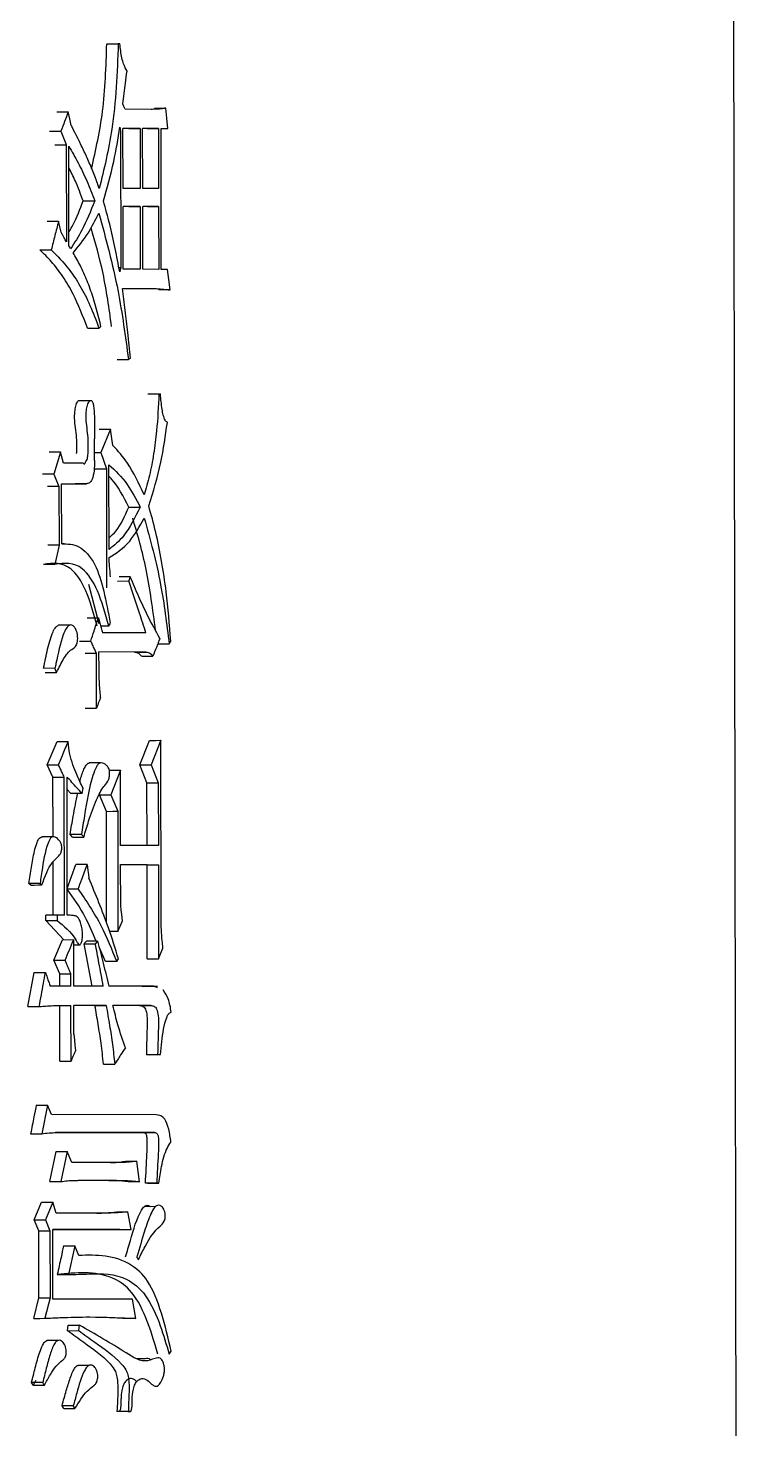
# Model space of a CAD drawing. Header units: millimetres. Extents: x 2301 to 4250, y 838 to 2217.
# Drawn here: x 3106.93 to 3112.55, y 1059.97 to 1071.06 of the extents above; entities that cross this region are included whole.
import ezdxf

# ---------------------------------------------------------------- set-up
doc = ezdxf.new("R2010")
doc.units = ezdxf.units.MM

msp = doc.modelspace()

# ---------------------------------------------------------------- linework, layer by layer
at = {"color": 7, "linetype": 'Continuous', "lineweight": 25}
for p, q in [((3112.484, 1086.496), (3112.546, 1049.496)), ((3107.553, 1070.936), (3107.642, 1070.936)), ((3107.654, 1070.936), (3107.642, 1070.936)), ((3107.901, 1070.416), (3107.695, 1070.417)), ((3107.66, 1070.244), (3107.661, 1069.162)), ((3107.815, 1070.265), (3107.679, 1070.265)), ((3107.68, 1069.789), (3107.679, 1070.265)), ((3107.725, 1070.265), (3107.815, 1070.265)), ((3107.815, 1070.265), (3107.815, 1069.789)), ((3107.96, 1070.265), (3107.834, 1070.265)), ((3107.835, 1069.789), (3107.834, 1070.265)), ((3107.871, 1070.264), (3107.96, 1070.265)), ((3107.96, 1070.265), (3107.961, 1069.789)), ((3107.98, 1070.265), (3108.034, 1070.264)), ((3107.982, 1069.15), (3107.98, 1070.265)), ((3107.98, 1070.264), (3108.034, 1070.264)), ((3107.229, 1070.137), (3107.231, 1069.369)), ((3107.251, 1069.336), (3107.25, 1070.126)), ((3107.815, 1069.789), (3107.68, 1069.789)), ((3107.961, 1069.789), (3107.835, 1069.789)), ((3107.816, 1069.648), (3107.68, 1069.649)), ((3107.681, 1069.151), (3107.68, 1069.649)), ((3107.726, 1069.648), (3107.816, 1069.648)), ((3107.816, 1069.648), (3107.816, 1069.151)), ((3107.961, 1069.648), (3107.835, 1069.648)), ((3107.836, 1069.151), (3107.835, 1069.648)), ((3107.872, 1069.648), (3107.961, 1069.648)), ((3107.961, 1069.648), (3107.962, 1069.15)), ((3107.021, 1069.304), (3107.111, 1069.304)), ((3107.661, 1069.162), (3107.647, 1069.162)), ((3107.816, 1069.151), (3107.681, 1069.151)), ((3107.962, 1069.15), (3107.836, 1069.151)), ((3108.032, 1069.15), (3107.982, 1069.15)), ((3107.674, 1069), (3107.896, 1068.999)), ((3107.806, 1068.999), (3107.896, 1068.999)), ((3107.398, 1068.686), (3107.489, 1068.686)), ((3107.633, 1068.437), (3107.722, 1068.437)), ((3107.417, 1068.111), (3107.327, 1068.111)), ((3107.875, 1068.166), (3107.964, 1068.166)), ((3107.964, 1068.166), (3107.975, 1068.166)), ((3107.579, 1067.886), (3107.503, 1067.702)), ((3107.6, 1067.756), (3107.579, 1067.886)), ((3107.454, 1067.637), (3107.454, 1067.81)), ((3107.184, 1067.703), (3107.131, 1067.53)), ((3107.209, 1067.616), (3107.184, 1067.703)), ((3107.454, 1067.702), (3107.503, 1067.702)), ((3107.503, 1067.702), (3107.548, 1067.572)), ((3107.365, 1067.616), (3107.209, 1067.616)), ((3107.548, 1067.572), (3107.549, 1066.631)), ((3107.569, 1066.934), (3107.568, 1067.604)), ((3107.131, 1067.53), (3107.172, 1067.432)), ((3107.193, 1067.454), (3107.39, 1067.454)), ((3107.194, 1066.978), (3107.193, 1067.454)), ((3107.39, 1067.454), (3107.3, 1067.453)), ((3107.172, 1067.432), (3107.173, 1066.967)), ((3107.726, 1067.268), (3107.816, 1067.269)), ((3107.173, 1066.967), (3107.14, 1066.816)), ((3107.214, 1066.979), (3107.194, 1066.979)), ((3107.14, 1066.816), (3107.049, 1066.816)), ((3107.636, 1066.684), (3107.725, 1066.685)), ((3107.737, 1066.717), (3107.648, 1066.717)), ((3107.737, 1066.717), (3107.725, 1066.685)), ((3107.405, 1066.658), (3107.487, 1066.349)), ((3107.257, 1066.334), (3107.166, 1066.334)), ((3107.861, 1066.273), (3107.517, 1066.274)), ((3107.335, 1066.209), (3107.424, 1066.209)), ((3107.38, 1066.112), (3107.469, 1066.112)), ((3107.47, 1065.679), (3107.469, 1066.112)), ((3107.861, 1066.122), (3107.489, 1066.123)), ((3107.49, 1065.982), (3107.489, 1066.123)), ((3107.769, 1066.122), (3107.861, 1066.122)), ((3107.956, 1066.186), (3108.045, 1066.186)), ((3108.045, 1066.186), (3108.057, 1066.208)), ((3107.141, 1065.994), (3107.051, 1065.993)), ((3107.063, 1065.961), (3107.154, 1065.961)), ((3107.38, 1065.679), (3107.47, 1065.679)), ((3107.08, 1065.23), (3107.157, 1065.414)), ((3107.157, 1065.414), (3107.245, 1065.414)), ((3107.812, 1065.229), (3107.89, 1065.423)), ((3107.979, 1065.424), (3107.901, 1065.229)), ((3107.982, 1063.996), (3107.979, 1065.424)), ((3107.08, 1065.23), (3107.168, 1065.23)), ((3107.125, 1065.133), (3107.08, 1065.23)), ((3107.501, 1065.245), (3107.411, 1065.244)), ((3107.869, 1065.088), (3107.812, 1065.229)), ((3107.901, 1065.229), (3107.958, 1065.088)), ((3107.125, 1065.133), (3107.214, 1065.133)), ((3107.126, 1064.66), (3107.125, 1065.133)), ((3107.216, 1064.04), (3107.214, 1065.133)), ((3107.238, 1064.04), (3107.237, 1065.133)), ((3107.659, 1065.186), (3107.583, 1064.992)), ((3107.66, 1064.591), (3107.659, 1065.186)), ((3107.266, 1065.003), (3107.237, 1065.035)), ((3107.355, 1065.003), (3107.266, 1065.003)), ((3107.355, 1065.003), (3107.364, 1065.046)), ((3107.87, 1064.59), (3107.869, 1065.088)), ((3107.958, 1065.088), (3107.959, 1064.591)), ((3107.548, 1064.861), (3107.494, 1064.991)), ((3107.583, 1064.992), (3107.637, 1064.862)), ((3107.549, 1063.978), (3107.548, 1064.861)), ((3107.637, 1064.862), (3107.639, 1063.91)), ((3107.351, 1064.678), (3107.262, 1064.678)), ((3107.28, 1064.656), (3107.262, 1064.678)), ((3107.133, 1064.66), (3107.043, 1064.66)), ((3107.959, 1064.591), (3107.66, 1064.591)), ((3107.127, 1064.04), (3107.127, 1064.463)), ((3107.238, 1064.252), (3107.307, 1064.44)), ((3107.66, 1064.44), (3107.959, 1064.439)), ((3107.661, 1064.115), (3107.66, 1064.44)), ((3107.87, 1064.439), (3107.66, 1064.439)), ((3107.87, 1064.439), (3107.959, 1064.439)), ((3107.871, 1063.693), (3107.87, 1064.439)), ((3107.959, 1064.439), (3107.961, 1063.693)), ((3107.023, 1064.289), (3106.935, 1064.289)), ((3106.949, 1064.278), (3106.935, 1064.289)), ((3107.068, 1063.997), (3107.068, 1064.04)), ((3107.157, 1064.04), (3107.068, 1064.04)), ((3107.157, 1064.04), (3107.157, 1063.997)), ((3107.216, 1064.04), (3107.157, 1064.04)), ((3107.068, 1063.997), (3107.157, 1063.997)), ((3107.068, 1063.997), (3107.212, 1063.845)), ((3107.639, 1063.91), (3107.574, 1063.91)), ((3107.639, 1063.91), (3107.674, 1063.996)), ((3107.132, 1063.683), (3107.2, 1063.845)), ((3107.2, 1063.845), (3107.289, 1063.846)), ((3107.289, 1063.478), (3107.289, 1063.846)), ((3107.289, 1063.805), (3107.334, 1063.805)), ((3107.371, 1063.813), (3107.46, 1063.813)), ((3107.435, 1063.477), (3107.371, 1063.813)), ((3107.478, 1063.834), (3107.389, 1063.834)), ((3107.478, 1063.834), (3107.46, 1063.813)), ((3107.132, 1063.683), (3107.221, 1063.683)), ((3107.178, 1063.575), (3107.132, 1063.683)), ((3107.541, 1063.672), (3107.492, 1063.78)), ((3107.63, 1063.672), (3107.541, 1063.672)), ((3107.63, 1063.672), (3107.643, 1063.693)), ((3107.871, 1063.693), (3107.961, 1063.693)), ((3107.961, 1063.693), (3107.995, 1063.779)), ((3106.927, 1063.316), (3106.977, 1063.586)), ((3107.178, 1063.478), (3107.178, 1063.575)), ((3107.267, 1063.478), (3107.267, 1063.575)), ((3107.267, 1063.478), (3107.103, 1063.478)), ((3107.523, 1063.477), (3107.289, 1063.478)), ((3107.922, 1063.477), (3107.568, 1063.477)), ((3107.832, 1063.476), (3107.922, 1063.477)), ((3107.951, 1063.465), (3107.922, 1063.477)), ((3107.953, 1063.475), (3107.926, 1063.475)), ((3107.179, 1062.883), (3107.178, 1063.326)), ((3107.268, 1062.883), (3107.267, 1063.326)), ((3107.546, 1063.326), (3107.29, 1063.326)), ((3107.29, 1063.099), (3107.29, 1063.326)), ((3107.457, 1063.326), (3107.29, 1063.326)), ((3107.457, 1063.326), (3107.546, 1063.326)), ((3107.9, 1063.325), (3107.6, 1063.326)), ((3107.811, 1063.325), (3107.6, 1063.325)), ((3107.811, 1063.325), (3107.9, 1063.325)), ((3107.953, 1062.936), (3107.864, 1062.935)), ((3107.885, 1062.935), (3107.864, 1062.935)), ((3107.885, 1062.935), (3107.975, 1062.936)), ((3107.953, 1062.936), (3107.975, 1062.936)), ((3107.179, 1062.883), (3107.268, 1062.883)), ((3107.525, 1062.86), (3107.614, 1062.861)), ((3107.081, 1062.537), (3107.036, 1062.31)), ((3107.114, 1062.461), (3107.081, 1062.537)), ((3107.941, 1062.46), (3107.114, 1062.461)), ((3107.838, 1062.319), (3107.144, 1062.32)), ((3107.232, 1062.32), (3107.928, 1062.319)), ((3107.929, 1062.319), (3107.839, 1062.319)), ((3107.099, 1061.931), (3107.149, 1062.169)), ((3107.237, 1062.169), (3107.187, 1061.931)), ((3107.274, 1062.082), (3107.237, 1062.169)), ((3107.655, 1062.082), (3107.274, 1062.082)), ((3107.81, 1061.93), (3107.788, 1062.092)), ((3107.566, 1061.941), (3107.325, 1061.941)), ((3107.351, 1061.942), (3107.655, 1061.941)), ((3107.566, 1061.941), (3107.655, 1061.941)), ((3107.946, 1061.919), (3107.857, 1061.919)), ((3107.874, 1061.919), (3107.857, 1061.919)), ((3107.874, 1061.919), (3107.964, 1061.919)), ((3107.964, 1061.919), (3107.946, 1061.919)), ((3106.976, 1061.628), (3107.035, 1061.769)), ((3107.124, 1061.769), (3107.065, 1061.628)), ((3107.151, 1061.682), (3107.124, 1061.769)), ((3107.54, 1061.682), (3107.151, 1061.682)), ((3107.745, 1061.551), (3107.718, 1061.692)), ((3107.937, 1061.733), (3107.846, 1061.732)), ((3107.013, 1061.542), (3106.976, 1061.628)), ((3107.065, 1061.628), (3107.101, 1061.542)), ((3107.014, 1061.011), (3107.013, 1061.542)), ((3107.101, 1061.542), (3107.102, 1061.012)), ((3107.124, 1061.553), (3107.745, 1061.551)), ((3107.125, 1061.001), (3107.124, 1061.553)), ((3107.655, 1061.551), (3107.124, 1061.552)), ((3107.655, 1061.551), (3107.745, 1061.551)), ((3107.297, 1061.422), (3107.248, 1061.195)), ((3107.329, 1061.347), (3107.297, 1061.422)), ((3107.159, 1061.195), (3107.248, 1061.195)), ((3106.973, 1060.849), (3107.014, 1061.011)), ((3107.014, 1061.011), (3107.102, 1061.012)), ((3107.102, 1061.012), (3107.061, 1060.85)), ((3107.754, 1061), (3107.125, 1061.001)), ((3107.781, 1060.848), (3107.754, 1061)), ((3107.241, 1060.751), (3107.246, 1060.795)), ((3107.246, 1060.795), (3107.335, 1060.795)), ((3107.33, 1060.752), (3107.335, 1060.795)), ((3107.241, 1060.751), (3107.33, 1060.752)), ((3107.166, 1060.675), (3107.077, 1060.674)), ((3108.044, 1060.566), (3108.061, 1060.588)), ((3107.413, 1060.477), (3107.323, 1060.477)), ((3106.99, 1060.358), (3106.969, 1060.319)), ((3107.044, 1060.341), (3106.955, 1060.341)), ((3106.969, 1060.319), (3106.955, 1060.341)), ((3106.969, 1060.319), (3107.058, 1060.32)), ((3107.286, 1060.157), (3107.197, 1060.157)), ((3107.211, 1060.135), (3107.197, 1060.157)), ((3107.211, 1060.135), (3107.299, 1060.135)), ((3107.721, 1060.113), (3107.631, 1060.113)), ((3107.649, 1060.112), (3107.631, 1060.113)), ((3107.738, 1060.113), (3107.649, 1060.112)), ((3107.721, 1060.113), (3107.738, 1060.113))]:
    msp.add_line(p, q, dxfattribs=at)
at = {"color": 7, "linetype": 'Continuous', "lineweight": 25, "flags": 128}
for points in [[(3107.695, 1070.417), (3107.687, 1070.438), (3107.679, 1070.46)], [(3107.156, 1070.396), (3107.206, 1070.396), (3107.245, 1070.396)], [(3107.27, 1070.288), (3107.258, 1070.342), (3107.245, 1070.396)], [(3107.929, 1070.427), (3107.978, 1070.427), (3108.018, 1070.427)], [(3108.034, 1070.264), (3108.026, 1070.346), (3108.018, 1070.427)], [(3107.098, 1070.245), (3107.148, 1070.245), (3107.188, 1070.245)], [(3107.655, 1070.276), (3107.657, 1070.26), (3107.66, 1070.244)], [(3107.14, 1070.136), (3107.19, 1070.136), (3107.229, 1070.137)], [(3107.365, 1069.692), (3107.389, 1069.692), (3107.413, 1069.692), (3107.455, 1069.693)], [(3107.079, 1069.531), (3107.129, 1069.531), (3107.169, 1069.531)], [(3107.189, 1069.444), (3107.179, 1069.488), (3107.169, 1069.531)], [(3107.264, 1069.314), (3107.258, 1069.325), (3107.251, 1069.336)], [(3107.661, 1069.162), (3107.657, 1069.146), (3107.653, 1069.13)], [(3108.052, 1068.988), (3108.042, 1069.069), (3108.032, 1069.15)], [(3108.052, 1068.988), (3108.001, 1068.988), (3107.963, 1068.988)], [(3107.49, 1067.886), (3107.539, 1067.886), (3107.579, 1067.886)], [(3107.184, 1067.703), (3107.133, 1067.703), (3107.094, 1067.703)], [(3107.458, 1067.572), (3107.507, 1067.572), (3107.548, 1067.572)], [(3107.131, 1067.53), (3107.08, 1067.53), (3107.041, 1067.53)], [(3107.172, 1067.432), (3107.121, 1067.432), (3107.082, 1067.432)], [(3107.173, 1066.967), (3107.122, 1066.967), (3107.083, 1066.967)], [(3107.395, 1066.393), (3107.445, 1066.393), (3107.485, 1066.393)], [(3107.578, 1066.35), (3107.575, 1066.344), (3107.57, 1066.336), (3107.566, 1066.328)], [(3107.566, 1066.328), (3107.533, 1066.328), (3107.504, 1066.328), (3107.503, 1066.328)], [(3107.827, 1066.089), (3107.848, 1066.089), (3107.871, 1066.089), (3107.916, 1066.089)], [(3107.154, 1065.961), (3107.151, 1065.969), (3107.146, 1065.982), (3107.141, 1065.994)], [(3107.89, 1065.423), (3107.94, 1065.423), (3107.979, 1065.424)], [(3107.812, 1065.229), (3107.862, 1065.229), (3107.901, 1065.229)], [(3107.57, 1065.186), (3107.62, 1065.186), (3107.659, 1065.186)], [(3107.869, 1065.088), (3107.919, 1065.088), (3107.958, 1065.088)], [(3107.494, 1064.991), (3107.544, 1064.991), (3107.583, 1064.992)], [(3107.548, 1064.861), (3107.598, 1064.862), (3107.637, 1064.862)], [(3107.28, 1064.656), (3107.32, 1064.657), (3107.344, 1064.657), (3107.369, 1064.657)], [(3107.396, 1064.44), (3107.346, 1064.44), (3107.307, 1064.44)], [(3107.396, 1064.44), (3107.402, 1064.392), (3107.406, 1064.362), (3107.41, 1064.332)], [(3106.949, 1064.278), (3106.976, 1064.278), (3107.007, 1064.279), (3107.037, 1064.279)], [(3107.324, 1064.246), (3107.302, 1064.246), (3107.279, 1064.246), (3107.238, 1064.245)], [(3107.674, 1063.996), (3107.669, 1064.045), (3107.665, 1064.08), (3107.661, 1064.115)], [(3106.977, 1063.586), (3107.027, 1063.586), (3107.066, 1063.586)], [(3107.178, 1063.575), (3107.228, 1063.575), (3107.267, 1063.575)], [(3106.927, 1063.316), (3106.977, 1063.316), (3107.016, 1063.316)], [(3107.29, 1063.099), (3107.295, 1063.05), (3107.299, 1063.01), (3107.304, 1062.969)], [(3106.993, 1062.537), (3107.042, 1062.537), (3107.081, 1062.537)], [(3106.948, 1062.31), (3106.997, 1062.31), (3107.036, 1062.31)], [(3107.149, 1062.169), (3107.198, 1062.169), (3107.237, 1062.169)], [(3107.699, 1062.092), (3107.749, 1062.092), (3107.788, 1062.092)], [(3107.099, 1061.931), (3107.149, 1061.931), (3107.187, 1061.931)], [(3107.81, 1061.93), (3107.76, 1061.93), (3107.721, 1061.93)], [(3107.035, 1061.769), (3107.085, 1061.769), (3107.124, 1061.769)], [(3107.629, 1061.692), (3107.679, 1061.692), (3107.718, 1061.692)], [(3106.976, 1061.628), (3107.026, 1061.628), (3107.065, 1061.628)], [(3107.013, 1061.542), (3107.062, 1061.542), (3107.101, 1061.542)], [(3107.209, 1061.422), (3107.258, 1061.422), (3107.297, 1061.422)], [(3107.802, 1061.313), (3107.796, 1061.324), (3107.789, 1061.335)], [(3106.973, 1060.849), (3107.022, 1060.849), (3107.061, 1060.85)], [(3107.781, 1060.848), (3107.731, 1060.848), (3107.692, 1060.848)], [(3107.058, 1060.32), (3107.051, 1060.33), (3107.044, 1060.341)], [(3107.299, 1060.135), (3107.293, 1060.146), (3107.286, 1060.157)]]:
    msp.add_lwpolyline(points, dxfattribs=at)
at = {"color": 7, "linetype": 'Continuous', "lineweight": 25}
for points, knots in [([(3107.431, 1069.949), (3107.464, 1070.097), (3107.533, 1070.404), (3107.545, 1070.754), (3107.551, 1070.936)], [0, 0, 0, 0, 0.479068, 1, 1, 1, 1]), ([(3107.642, 1070.936), (3107.633, 1070.705), (3107.615, 1070.295), (3107.529, 1069.943), (3107.491, 1069.79)], [0, 0, 0, 0, 0.56492, 1, 1, 1, 1]), ([(3107.711, 1070.72), (3107.701, 1070.737), (3107.685, 1070.766), (3107.67, 1070.824), (3107.66, 1070.878), (3107.656, 1070.917), (3107.654, 1070.936)], [0, 0, 0, 0, 0.330275, 0.550122, 0.773937, 1, 1, 1, 1]), ([(3107.679, 1070.46), (3107.686, 1070.515), (3107.697, 1070.601), (3107.707, 1070.688), (3107.711, 1070.72)], [0, 0, 0, 0, 0.632425, 1, 1, 1, 1]), ([(3107.245, 1070.396), (3107.236, 1070.371), (3107.217, 1070.32), (3107.198, 1070.27), (3107.188, 1070.245)], [0, 0, 0, 0, 0.500001, 1, 1, 1, 1]), ([(3108.018, 1070.427), (3108.005, 1070.424), (3107.979, 1070.42), (3107.94, 1070.417), (3107.914, 1070.417), (3107.901, 1070.416)], [0, 0, 0, 0, 0.346721, 0.673286, 1, 1, 1, 1]), ([(3107.188, 1070.245), (3107.195, 1070.227), (3107.209, 1070.191), (3107.223, 1070.155), (3107.229, 1070.137)], [0, 0, 0, 0, 0.500001, 1, 1, 1, 1]), ([(3107.491, 1069.79), (3107.49, 1069.792), (3107.489, 1069.796), (3107.488, 1069.8), (3107.486, 1069.805), (3107.484, 1069.81), (3107.483, 1069.815), (3107.481, 1069.818), (3107.48, 1069.823), (3107.478, 1069.828), (3107.476, 1069.832), (3107.475, 1069.836), (3107.474, 1069.839), (3107.472, 1069.844), (3107.47, 1069.85), (3107.468, 1069.856), (3107.465, 1069.864), (3107.456, 1069.888), (3107.433, 1069.946), (3107.407, 1070.007), (3107.373, 1070.082), (3107.352, 1070.125), (3107.335, 1070.161), (3107.331, 1070.169), (3107.327, 1070.177), (3107.323, 1070.185), (3107.32, 1070.191), (3107.317, 1070.197), (3107.313, 1070.205), (3107.309, 1070.213), (3107.305, 1070.221), (3107.302, 1070.227), (3107.299, 1070.232), (3107.297, 1070.236), (3107.295, 1070.239), (3107.293, 1070.243), (3107.291, 1070.247), (3107.29, 1070.25), (3107.288, 1070.254), (3107.286, 1070.258), (3107.284, 1070.262), (3107.282, 1070.265), (3107.281, 1070.268), (3107.279, 1070.272), (3107.277, 1070.276), (3107.275, 1070.28), (3107.273, 1070.283), (3107.271, 1070.286), (3107.27, 1070.288)], [0, 0, 0, 0, 0.012725, 0.019102, 0.025479, 0.038233, 0.04461, 0.050987, 0.057364, 0.070118, 0.076495, 0.082872, 0.089249, 0.095626, 0.10838, 0.121135, 0.127512, 0.15302, 0.255073, 0.459194, 0.510211, 0.714315, 0.727069, 0.739823, 0.765331, 0.778085, 0.79084, 0.803594, 0.816348, 0.841856, 0.85461, 0.867364, 0.880118, 0.886495, 0.892872, 0.905626, 0.912003, 0.91838, 0.924757, 0.937511, 0.943888, 0.950265, 0.956642, 0.963019, 0.975773, 0.98215, 0.988527, 1, 1, 1, 1]), ([(3107.524, 1069.692), (3107.553, 1069.794), (3107.606, 1069.977), (3107.64, 1070.184), (3107.655, 1070.276)], [0, 0, 0, 0, 0.5565321, 1, 1, 1, 1]), ([(3107.25, 1070.126), (3107.275, 1070.083), (3107.324, 1069.997), (3107.394, 1069.853), (3107.434, 1069.746), (3107.455, 1069.693)], [0, 0, 0, 0, 0.334945, 0.666222, 1, 1, 1, 1]), ([(3107.364, 1069.692), (3107.344, 1069.746), (3107.309, 1069.84), (3107.268, 1069.921), (3107.25, 1069.957)], [0, 0, 0, 0, 0.566334, 1, 1, 1, 1]), ([(3107.251, 1069.447), (3107.263, 1069.466), (3107.305, 1069.535), (3107.339, 1069.626), (3107.364, 1069.692)], [0, 0, 0, 0, 0.278398, 1, 1, 1, 1]), ([(3107.455, 1069.693), (3107.423, 1069.611), (3107.365, 1069.467), (3107.295, 1069.361), (3107.264, 1069.314)], [0, 0, 0, 0, 0.56355, 1, 1, 1, 1]), ([(3107.653, 1069.13), (3107.642, 1069.192), (3107.618, 1069.321), (3107.575, 1069.51), (3107.541, 1069.631), (3107.524, 1069.692)], [0, 0, 0, 0, 0.317051, 0.657515, 1, 1, 1, 1]), ([(3107.284, 1069.282), (3107.325, 1069.33), (3107.398, 1069.417), (3107.46, 1069.54), (3107.488, 1069.595)], [0, 0, 0, 0, 0.556747, 1, 1, 1, 1]), ([(3107.488, 1069.595), (3107.543, 1069.394), (3107.642, 1069.032), (3107.698, 1068.62), (3107.722, 1068.437)], [0, 0, 0, 0, 0.555577, 1, 1, 1, 1]), ([(3107.169, 1069.531), (3107.159, 1069.493), (3107.14, 1069.417), (3107.121, 1069.342), (3107.111, 1069.304)], [0, 0, 0, 0, 0.5, 1, 1, 1, 1]), ([(3107.231, 1069.369), (3107.225, 1069.379), (3107.216, 1069.396), (3107.202, 1069.422), (3107.193, 1069.437), (3107.189, 1069.444)], [0, 0, 0, 0, 0.40396, 0.701979, 1, 1, 1, 1]), ([(3107.589, 1068.699), (3107.569, 1068.842), (3107.53, 1069.122), (3107.46, 1069.363), (3107.426, 1069.481)], [0, 0, 0, 0, 0.510996, 1, 1, 1, 1]), ([(3107.398, 1068.686), (3107.362, 1068.779), (3107.303, 1068.932), (3107.203, 1069.096), (3107.115, 1069.216), (3107.052, 1069.275), (3107.02, 1069.304)], [0, 0, 0, 0, 0.345312, 0.565487, 0.783705, 1, 1, 1, 1]), ([(3107.111, 1069.304), (3107.159, 1069.256), (3107.239, 1069.177), (3107.34, 1069.024), (3107.42, 1068.869), (3107.466, 1068.747), (3107.489, 1068.686)], [0, 0, 0, 0, 0.33491, 0.554084, 0.775731, 1, 1, 1, 1]), ([(3107.505, 1068.697), (3107.486, 1068.776), (3107.453, 1068.904), (3107.396, 1069.061), (3107.343, 1069.181), (3107.304, 1069.248), (3107.284, 1069.282)], [0, 0, 0, 0, 0.345122, 0.565624, 0.783909, 1, 1, 1, 1]), ([(3107.738, 1068.448), (3107.732, 1068.516), (3107.719, 1068.643), (3107.697, 1068.827), (3107.681, 1068.942), (3107.674, 1069)], [0, 0, 0, 0, 0.365104, 0.682344, 1, 1, 1, 1]), ([(3107.896, 1068.999), (3107.911, 1068.999), (3107.941, 1068.998), (3107.993, 1068.995), (3108.03, 1068.99), (3108.052, 1068.988)], [0, 0, 0, 0, 0.286353, 0.572707, 1, 1, 1, 1]), ([(3107.489, 1068.686), (3107.492, 1068.688), (3107.497, 1068.692), (3107.503, 1068.695), (3107.505, 1068.697)], [0, 0, 0, 0, 0.5006573, 1, 1, 1, 1]), ([(3107.722, 1068.437), (3107.725, 1068.439), (3107.73, 1068.442), (3107.736, 1068.446), (3107.738, 1068.448)], [0, 0, 0, 0, 0.500003, 1, 1, 1, 1]), ([(3107.311, 1067.693), (3107.312, 1067.696), (3107.317, 1067.75), (3107.311, 1067.858), (3107.29, 1067.976), (3107.303, 1068.058), (3107.312, 1068.091), (3107.321, 1068.108), (3107.325, 1068.109), (3107.326, 1068.11)], [0, 0, 0, 0, 0.0202166, 0.3696126, 0.7137924, 0.8257343, 0.9363545, 0.9833269, 1, 1, 1, 1]), ([(3107.365, 1067.616), (3107.367, 1067.615), (3107.37, 1067.612), (3107.374, 1067.611), (3107.377, 1067.612), (3107.38, 1067.62), (3107.386, 1067.632), (3107.395, 1067.643), (3107.401, 1067.669), (3107.406, 1067.741), (3107.403, 1067.857), (3107.381, 1067.975), (3107.393, 1068.056), (3107.402, 1068.09), (3107.413, 1068.109), (3107.421, 1068.114), (3107.429, 1068.113), (3107.436, 1068.106), (3107.442, 1068.092), (3107.45, 1068.053), (3107.455, 1067.956), (3107.454, 1067.869), (3107.454, 1067.81)], [0, 0, 0, 0, 0.0138, 0.025127, 0.031098, 0.037099, 0.060784, 0.089374, 0.112534, 0.153888, 0.320046, 0.483741, 0.537098, 0.589789, 0.612612, 0.635583, 0.657284, 0.674402, 0.691535, 0.721107, 0.811251, 1, 1, 1, 1]), ([(3107.964, 1068.166), (3107.959, 1068.067), (3107.951, 1067.905), (3107.923, 1067.69), (3107.891, 1067.518), (3107.862, 1067.416), (3107.847, 1067.366)], [0, 0, 0, 0, 0.3439878, 0.5650553, 0.7839694, 1, 1, 1, 1]), ([(3108.03, 1067.939), (3108.024, 1067.944), (3108.011, 1067.953), (3107.997, 1067.996), (3107.984, 1068.065), (3107.979, 1068.124), (3107.975, 1068.166)], [0, 0, 0, 0, 0.17577, 0.359484, 0.548639, 1, 1, 1, 1]), ([(3107.883, 1067.279), (3107.918, 1067.391), (3107.981, 1067.591), (3108.015, 1067.832), (3108.03, 1067.939)], [0, 0, 0, 0, 0.554975, 1, 1, 1, 1]), ([(3107.847, 1067.366), (3107.805, 1067.456), (3107.73, 1067.615), (3107.639, 1067.713), (3107.6, 1067.756)], [0, 0, 0, 0, 0.563739, 1, 1, 1, 1]), ([(3107.454, 1067.637), (3107.454, 1067.61), (3107.453, 1067.557), (3107.438, 1067.489), (3107.414, 1067.457), (3107.398, 1067.455), (3107.39, 1067.454)], [0, 0, 0, 0, 0.293529, 0.577239, 0.790449, 1, 1, 1, 1]), ([(3107.568, 1067.604), (3107.618, 1067.559), (3107.707, 1067.476), (3107.782, 1067.332), (3107.816, 1067.269)], [0, 0, 0, 0, 0.5555847, 1, 1, 1, 1]), ([(3107.724, 1067.268), (3107.682, 1067.352), (3107.634, 1067.449), (3107.576, 1067.505), (3107.568, 1067.513)], [0, 0, 0, 0, 0.861612, 1, 1, 1, 1]), ([(3107.816, 1067.269), (3107.774, 1067.186), (3107.7, 1067.038), (3107.609, 1066.966), (3107.569, 1066.934)], [0, 0, 0, 0, 0.56317, 1, 1, 1, 1]), ([(3107.569, 1067.025), (3107.588, 1067.042), (3107.647, 1067.094), (3107.693, 1067.198), (3107.724, 1067.268)], [0, 0, 0, 0, 0.321806, 1, 1, 1, 1]), ([(3108.057, 1066.208), (3108.047, 1066.34), (3108.03, 1066.556), (3107.986, 1066.841), (3107.941, 1067.071), (3107.902, 1067.21), (3107.883, 1067.279)], [0, 0, 0, 0, 0.3437, 0.56446, 0.78335, 1, 1, 1, 1]), ([(3107.569, 1066.869), (3107.625, 1066.904), (3107.727, 1066.967), (3107.81, 1067.116), (3107.847, 1067.182)], [0, 0, 0, 0, 0.5554541, 1, 1, 1, 1]), ([(3107.937, 1066.293), (3107.915, 1066.458), (3107.874, 1066.778), (3107.795, 1067.05), (3107.756, 1067.182)], [0, 0, 0, 0, 0.515289, 1, 1, 1, 1]), ([(3107.847, 1067.182), (3107.895, 1067.011), (3107.98, 1066.702), (3108.025, 1066.345), (3108.045, 1066.186)], [0, 0, 0, 0, 0.554852, 1, 1, 1, 1]), ([(3107.194, 1066.978), (3107.24, 1066.978), (3107.332, 1066.977), (3107.494, 1066.802), (3107.546, 1066.523), (3107.578, 1066.35)], [0, 0, 0, 0, 0.271711, 0.545564, 1, 1, 1, 1]), ([(3107.475, 1066.328), (3107.448, 1066.426), (3107.395, 1066.618), (3107.247, 1066.84), (3107.124, 1066.825), (3107.049, 1066.816)], [0, 0, 0, 0, 0.291558, 0.569369, 1, 1, 1, 1]), ([(3107.566, 1066.328), (3107.539, 1066.426), (3107.486, 1066.618), (3107.337, 1066.841), (3107.215, 1066.825), (3107.14, 1066.816)], [0, 0, 0, 0, 0.2914195, 0.5692264, 1, 1, 1, 1]), ([(3107.581, 1066.718), (3107.578, 1066.745), (3107.572, 1066.795), (3107.57, 1066.846), (3107.569, 1066.869)], [0, 0, 0, 0, 0.558985, 1, 1, 1, 1]), ([(3107.861, 1066.273), (3107.844, 1066.325), (3107.813, 1066.42), (3107.768, 1066.557), (3107.739, 1066.642), (3107.725, 1066.685)], [0, 0, 0, 0, 0.378108, 0.689054, 1, 1, 1, 1]), ([(3107.971, 1066.23), (3107.938, 1066.289), (3107.881, 1066.392), (3107.804, 1066.559), (3107.759, 1066.664), (3107.737, 1066.717)], [0, 0, 0, 0, 0.398253, 0.698777, 1, 1, 1, 1]), ([(3107.051, 1065.994), (3107.061, 1066.045), (3107.081, 1066.147), (3107.113, 1066.259), (3107.144, 1066.32), (3107.159, 1066.329), (3107.165, 1066.333)], [0, 0, 0, 0, 0.3772249, 0.7565973, 0.9016195, 1, 1, 1, 1]), ([(3107.154, 1065.961), (3107.172, 1065.998), (3107.208, 1066.073), (3107.262, 1066.142), (3107.304, 1066.159), (3107.318, 1066.194), (3107.321, 1066.217), (3107.321, 1066.243), (3107.317, 1066.271), (3107.309, 1066.298), (3107.294, 1066.322), (3107.275, 1066.338), (3107.253, 1066.336), (3107.228, 1066.31), (3107.187, 1066.215), (3107.162, 1066.099), (3107.144, 1066.006), (3107.141, 1065.994)], [0, 0, 0, 0, 0.147264, 0.29555, 0.379238, 0.397704, 0.416179, 0.440332, 0.464932, 0.490584, 0.529383, 0.570231, 0.614806, 0.662849, 0.734388, 0.964897, 1, 1, 1, 1]), ([(3107.424, 1066.209), (3107.433, 1066.235), (3107.447, 1066.279), (3107.467, 1066.34), (3107.479, 1066.376), (3107.485, 1066.393)], [0, 0, 0, 0, 0.424906, 0.712453, 1, 1, 1, 1]), ([(3107.485, 1066.393), (3107.489, 1066.379), (3107.496, 1066.352), (3107.507, 1066.313), (3107.514, 1066.287), (3107.517, 1066.274)], [0, 0, 0, 0, 0.350983, 0.675492, 1, 1, 1, 1]), ([(3107.971, 1066.23), (3107.966, 1066.218), (3107.957, 1066.194), (3107.939, 1066.147), (3107.925, 1066.112), (3107.916, 1066.089)], [0, 0, 0, 0, 0.2546089, 0.5092179, 1, 1, 1, 1]), ([(3107.469, 1066.112), (3107.464, 1066.123), (3107.454, 1066.145), (3107.439, 1066.178), (3107.429, 1066.199), (3107.424, 1066.209)], [0, 0, 0, 0, 0.344395, 0.672198, 1, 1, 1, 1]), ([(3107.769, 1066.122), (3107.78, 1066.12), (3107.799, 1066.118), (3107.817, 1066.098), (3107.825, 1066.089)], [0, 0, 0, 0, 0.557185, 1, 1, 1, 1]), ([(3107.861, 1066.122), (3107.872, 1066.121), (3107.891, 1066.118), (3107.908, 1066.098), (3107.916, 1066.089)], [0, 0, 0, 0, 0.5572241, 1, 1, 1, 1]), ([(3107.502, 1065.766), (3107.498, 1065.806), (3107.491, 1065.877), (3107.49, 1065.95), (3107.49, 1065.982)], [0, 0, 0, 0, 0.558839, 1, 1, 1, 1]), ([(3107.502, 1065.766), (3107.498, 1065.753), (3107.49, 1065.733), (3107.479, 1065.704), (3107.473, 1065.688), (3107.47, 1065.679)], [0, 0, 0, 0, 0.4283694, 0.7141847, 1, 1, 1, 1]), ([(3107.168, 1065.23), (3107.179, 1065.255), (3107.197, 1065.298), (3107.222, 1065.359), (3107.238, 1065.396), (3107.245, 1065.414)], [0, 0, 0, 0, 0.403141, 0.70157, 1, 1, 1, 1]), ([(3107.364, 1065.046), (3107.346, 1065.081), (3107.317, 1065.138), (3107.283, 1065.228), (3107.255, 1065.313), (3107.249, 1065.38), (3107.245, 1065.414)], [0, 0, 0, 0, 0.334415, 0.553138, 0.774737, 1, 1, 1, 1]), ([(3107.214, 1065.133), (3107.208, 1065.145), (3107.198, 1065.167), (3107.183, 1065.199), (3107.173, 1065.22), (3107.168, 1065.23)], [0, 0, 0, 0, 0.362123, 0.681062, 1, 1, 1, 1]), ([(3107.339, 1065.097), (3107.34, 1065.1), (3107.347, 1065.136), (3107.363, 1065.182), (3107.386, 1065.226), (3107.401, 1065.242), (3107.409, 1065.243), (3107.412, 1065.243)], [0, 0, 0, 0, 0.034004, 0.530614, 0.751987, 0.92401, 1, 1, 1, 1]), ([(3107.369, 1064.657), (3107.381, 1064.7), (3107.412, 1064.804), (3107.463, 1064.942), (3107.515, 1065.05), (3107.555, 1065.085), (3107.569, 1065.123), (3107.574, 1065.151), (3107.573, 1065.175), (3107.57, 1065.194), (3107.561, 1065.213), (3107.54, 1065.234), (3107.513, 1065.249), (3107.485, 1065.24), (3107.462, 1065.206), (3107.415, 1065.079), (3107.384, 1064.887), (3107.358, 1064.727), (3107.351, 1064.678)], [0, 0, 0, 0, 0.0982305, 0.2380808, 0.342824, 0.3950127, 0.4156162, 0.4363067, 0.4488043, 0.4613909, 0.4749584, 0.5000075, 0.5591638, 0.5871907, 0.6151163, 0.6746096, 0.9000732, 1, 1, 1, 1]), ([(3107.355, 1065.003), (3107.341, 1065.018), (3107.314, 1065.047), (3107.275, 1065.091), (3107.249, 1065.119), (3107.237, 1065.133)], [0, 0, 0, 0, 0.349952, 0.674976, 1, 1, 1, 1]), ([(3107.262, 1064.678), (3107.269, 1064.727), (3107.286, 1064.837), (3107.308, 1064.943), (3107.32, 1065.003)], [0, 0, 0, 0, 0.438503, 1, 1, 1, 1]), ([(3107.369, 1064.657), (3107.366, 1064.66), (3107.36, 1064.668), (3107.354, 1064.675), (3107.351, 1064.678)], [0, 0, 0, 0, 0.499456, 1, 1, 1, 1]), ([(3106.935, 1064.289), (3106.941, 1064.333), (3106.953, 1064.42), (3106.973, 1064.528), (3106.993, 1064.601), (3107.009, 1064.639), (3107.025, 1064.657), (3107.037, 1064.662), (3107.043, 1064.659), (3107.044, 1064.659)], [0, 0, 0, 0, 0.293904, 0.58801, 0.741844, 0.844133, 0.913655, 0.983233, 1, 1, 1, 1]), ([(3107.037, 1064.279), (3107.062, 1064.346), (3107.099, 1064.447), (3107.158, 1064.494), (3107.182, 1064.522), (3107.19, 1064.54), (3107.194, 1064.557), (3107.196, 1064.576), (3107.194, 1064.592), (3107.188, 1064.61), (3107.172, 1064.637), (3107.149, 1064.658), (3107.125, 1064.662), (3107.109, 1064.654), (3107.092, 1064.628), (3107.059, 1064.535), (3107.04, 1064.412), (3107.026, 1064.311), (3107.023, 1064.289)], [0, 0, 0, 0, 0.227642, 0.340918, 0.369431, 0.383636, 0.40814, 0.421602, 0.435184, 0.450933, 0.481252, 0.554321, 0.592682, 0.621742, 0.650784, 0.712011, 0.938181, 1, 1, 1, 1]), ([(3107.324, 1064.246), (3107.334, 1064.272), (3107.351, 1064.317), (3107.375, 1064.382), (3107.389, 1064.421), (3107.396, 1064.44)], [0, 0, 0, 0, 0.400141, 0.70007, 1, 1, 1, 1]), ([(3107.037, 1064.279), (3107.036, 1064.28), (3107.033, 1064.282), (3107.029, 1064.285), (3107.025, 1064.288), (3107.023, 1064.289)], [0, 0, 0, 0, 0.250291, 0.625145, 1, 1, 1, 1]), ([(3107.467, 1063.834), (3107.439, 1063.9), (3107.371, 1064.061), (3107.286, 1064.177), (3107.236, 1064.245)], [0, 0, 0, 0, 0.41173, 1, 1, 1, 1]), ([(3107.324, 1064.246), (3107.387, 1064.154), (3107.5, 1063.989), (3107.59, 1063.769), (3107.63, 1063.672)], [0, 0, 0, 0, 0.555283, 1, 1, 1, 1]), ([(3107.643, 1063.693), (3107.618, 1063.776), (3107.57, 1063.931), (3107.489, 1064.139), (3107.436, 1064.268), (3107.41, 1064.332)], [0, 0, 0, 0, 0.3679592, 0.6837741, 1, 1, 1, 1]), ([(3107.157, 1063.997), (3107.211, 1063.955), (3107.27, 1063.908), (3107.32, 1063.817), (3107.331, 1063.804), (3107.341, 1063.805), (3107.347, 1063.813), (3107.352, 1063.825), (3107.358, 1063.848), (3107.36, 1063.885), (3107.356, 1063.931), (3107.347, 1063.972), (3107.333, 1064.013), (3107.309, 1064.034), (3107.276, 1064.038), (3107.253, 1064.039), (3107.238, 1064.04)], [0, 0, 0, 0, 0.410683, 0.44895, 0.485442, 0.501739, 0.51856, 0.536626, 0.555643, 0.608214, 0.659889, 0.710594, 0.760792, 0.827972, 0.894991, 1, 1, 1, 1]), ([(3107.995, 1063.779), (3107.991, 1063.819), (3107.983, 1063.89), (3107.982, 1063.963), (3107.982, 1063.996)], [0, 0, 0, 0, 0.5588348, 1, 1, 1, 1]), ([(3107.221, 1063.683), (3107.232, 1063.71), (3107.255, 1063.764), (3107.277, 1063.818), (3107.289, 1063.846)], [0, 0, 0, 0, 0.5, 1, 1, 1, 1]), ([(3107.389, 1063.834), (3107.388, 1063.832), (3107.385, 1063.829), (3107.379, 1063.822), (3107.374, 1063.816), (3107.371, 1063.813)], [0, 0, 0, 0, 0.2502494, 0.5004988, 1, 1, 1, 1]), ([(3107.523, 1063.477), (3107.518, 1063.508), (3107.506, 1063.57), (3107.485, 1063.682), (3107.47, 1063.763), (3107.46, 1063.813)], [0, 0, 0, 0, 0.276037, 0.552075, 1, 1, 1, 1]), ([(3107.478, 1063.834), (3107.493, 1063.776), (3107.515, 1063.687), (3107.545, 1063.568), (3107.561, 1063.507), (3107.568, 1063.477)], [0, 0, 0, 0, 0.4912162, 0.745608, 1, 1, 1, 1]), ([(3107.267, 1063.575), (3107.261, 1063.587), (3107.251, 1063.612), (3107.236, 1063.648), (3107.226, 1063.672), (3107.221, 1063.683)], [0, 0, 0, 0, 0.342692, 0.671346, 1, 1, 1, 1]), ([(3107.016, 1063.316), (3107.022, 1063.347), (3107.033, 1063.407), (3107.049, 1063.498), (3107.06, 1063.557), (3107.066, 1063.586)], [0, 0, 0, 0, 0.343534, 0.671767, 1, 1, 1, 1]), ([(3107.066, 1063.586), (3107.07, 1063.573), (3107.079, 1063.548), (3107.091, 1063.512), (3107.099, 1063.489), (3107.103, 1063.478)], [0, 0, 0, 0, 0.37438, 0.68719, 1, 1, 1, 1]), ([(3108.061, 1063.271), (3108.055, 1063.309), (3108.042, 1063.383), (3108.012, 1063.426), (3107.998, 1063.448)], [0, 0, 0, 0, 0.5106996, 1, 1, 1, 1]), ([(3107.016, 1063.316), (3107.059, 1063.32), (3107.123, 1063.325), (3107.206, 1063.326), (3107.247, 1063.326), (3107.267, 1063.326)], [0, 0, 0, 0, 0.51479, 0.757386, 1, 1, 1, 1]), ([(3107.525, 1062.86), (3107.519, 1062.916), (3107.507, 1063.023), (3107.483, 1063.177), (3107.466, 1063.276), (3107.457, 1063.326)], [0, 0, 0, 0, 0.350297, 0.674978, 1, 1, 1, 1]), ([(3107.546, 1063.326), (3107.555, 1063.273), (3107.573, 1063.17), (3107.597, 1063.016), (3107.608, 1062.913), (3107.614, 1062.861)], [0, 0, 0, 0, 0.346532, 0.672536, 1, 1, 1, 1]), ([(3107.698, 1062.99), (3107.677, 1063.049), (3107.641, 1063.155), (3107.612, 1063.273), (3107.6, 1063.326)], [0, 0, 0, 0, 0.556535, 1, 1, 1, 1]), ([(3107.811, 1063.325), (3107.818, 1063.324), (3107.834, 1063.322), (3107.859, 1063.3), (3107.871, 1063.241), (3107.869, 1063.118), (3107.866, 1063.016), (3107.864, 1062.935)], [0, 0, 0, 0, 0.111476, 0.225038, 0.352881, 0.486297, 1, 1, 1, 1]), ([(3107.9, 1063.325), (3107.908, 1063.324), (3107.924, 1063.322), (3107.948, 1063.3), (3107.96, 1063.242), (3107.959, 1063.119), (3107.956, 1063.017), (3107.953, 1062.936)], [0, 0, 0, 0, 0.111586, 0.225233, 0.353074, 0.48645, 1, 1, 1, 1]), ([(3107.975, 1062.936), (3107.982, 1063.004), (3107.992, 1063.108), (3108.018, 1063.217), (3108.04, 1063.264), (3108.054, 1063.268), (3108.061, 1063.271)], [0, 0, 0, 0, 0.5121247, 0.7727852, 0.8884477, 1, 1, 1, 1]), ([(3107.304, 1062.969), (3107.299, 1062.957), (3107.29, 1062.936), (3107.278, 1062.908), (3107.271, 1062.891), (3107.268, 1062.883)], [0, 0, 0, 0, 0.4283606, 0.7141803, 1, 1, 1, 1]), ([(3107.698, 1062.99), (3107.685, 1062.971), (3107.665, 1062.94), (3107.637, 1062.897), (3107.622, 1062.873), (3107.614, 1062.861)], [0, 0, 0, 0, 0.440732, 0.720366, 1, 1, 1, 1]), ([(3106.993, 1062.537), (3106.987, 1062.506), (3106.976, 1062.453), (3106.961, 1062.377), (3106.952, 1062.332), (3106.948, 1062.31)], [0, 0, 0, 0, 0.40434, 0.70217, 1, 1, 1, 1]), ([(3108.059, 1062.243), (3108.054, 1062.278), (3108.044, 1062.346), (3108.007, 1062.45), (3107.966, 1062.456), (3107.941, 1062.46)], [0, 0, 0, 0, 0.2941305, 0.5765812, 1, 1, 1, 1]), ([(3107.036, 1062.31), (3107.055, 1062.312), (3107.094, 1062.317), (3107.16, 1062.32), (3107.206, 1062.32), (3107.232, 1062.32)], [0, 0, 0, 0, 0.296264, 0.592549, 1, 1, 1, 1]), ([(3107.857, 1061.919), (3107.861, 1061.996), (3107.866, 1062.091), (3107.871, 1062.199), (3107.872, 1062.241), (3107.871, 1062.272), (3107.867, 1062.295), (3107.861, 1062.308), (3107.852, 1062.317), (3107.844, 1062.32), (3107.839, 1062.319), (3107.838, 1062.319)], [0, 0, 0, 0, 0.521497, 0.640693, 0.721442, 0.805573, 0.843757, 0.882319, 0.930046, 0.988239, 1, 1, 1, 1]), ([(3107.928, 1062.319), (3107.931, 1062.319), (3107.939, 1062.319), (3107.948, 1062.312), (3107.955, 1062.3), (3107.959, 1062.283), (3107.963, 1062.233), (3107.955, 1062.11), (3107.95, 1061.996), (3107.946, 1061.919)], [0, 0, 0, 0, 0.052887, 0.108181, 0.143241, 0.178364, 0.234317, 0.480646, 1, 1, 1, 1]), ([(3107.964, 1061.919), (3107.97, 1061.963), (3107.98, 1062.036), (3108.002, 1062.128), (3108.026, 1062.197), (3108.048, 1062.228), (3108.059, 1062.243)], [0, 0, 0, 0, 0.347625, 0.569681, 0.787632, 1, 1, 1, 1]), ([(3107.579, 1062.082), (3107.589, 1062.082), (3107.615, 1062.082), (3107.655, 1062.086), (3107.684, 1062.09), (3107.699, 1062.092)], [0, 0, 0, 0, 0.272345, 0.636088, 1, 1, 1, 1]), ([(3107.788, 1062.092), (3107.773, 1062.09), (3107.743, 1062.086), (3107.699, 1062.083), (3107.67, 1062.082), (3107.655, 1062.082)], [0, 0, 0, 0, 0.340831, 0.670338, 1, 1, 1, 1]), ([(3107.187, 1061.931), (3107.205, 1061.934), (3107.241, 1061.939), (3107.295, 1061.941), (3107.332, 1061.941), (3107.351, 1061.942)], [0, 0, 0, 0, 0.318731, 0.6592723, 1, 1, 1, 1]), ([(3107.721, 1061.93), (3107.705, 1061.932), (3107.674, 1061.936), (3107.622, 1061.94), (3107.586, 1061.94), (3107.566, 1061.941)], [0, 0, 0, 0, 0.303888, 0.607804, 1, 1, 1, 1]), ([(3107.655, 1061.941), (3107.671, 1061.941), (3107.703, 1061.94), (3107.755, 1061.937), (3107.79, 1061.932), (3107.81, 1061.93)], [0, 0, 0, 0, 0.306538, 0.613101, 1, 1, 1, 1]), ([(3107.471, 1061.682), (3107.479, 1061.682), (3107.503, 1061.682), (3107.556, 1061.684), (3107.6, 1061.689), (3107.629, 1061.692)], [0, 0, 0, 0, 0.16291, 0.451675, 1, 1, 1, 1]), ([(3107.718, 1061.692), (3107.703, 1061.69), (3107.672, 1061.687), (3107.613, 1061.683), (3107.569, 1061.682), (3107.54, 1061.682)], [0, 0, 0, 0, 0.2587287, 0.5174633, 1, 1, 1, 1]), ([(3107.7, 1061.335), (3107.712, 1061.378), (3107.75, 1061.507), (3107.793, 1061.661), (3107.848, 1061.738), (3107.874, 1061.748), (3107.89, 1061.737), (3107.897, 1061.733)], [0, 0, 0, 0, 0.242507, 0.729713, 0.826836, 0.924876, 1, 1, 1, 1]), ([(3107.802, 1061.313), (3107.819, 1061.349), (3107.87, 1061.456), (3107.939, 1061.556), (3107.999, 1061.6), (3108.011, 1061.63), (3108.014, 1061.647), (3108.014, 1061.669), (3108.01, 1061.692), (3108.002, 1061.714), (3107.99, 1061.733), (3107.972, 1061.744), (3107.95, 1061.744), (3107.924, 1061.725), (3107.889, 1061.656), (3107.843, 1061.523), (3107.809, 1061.404), (3107.789, 1061.335)], [0, 0, 0, 0, 0.115426, 0.348555, 0.412099, 0.425321, 0.438687, 0.453029, 0.472544, 0.492548, 0.515348, 0.548273, 0.582424, 0.623383, 0.682551, 0.816351, 1, 1, 1, 1]), ([(3107.209, 1061.422), (3107.202, 1061.392), (3107.191, 1061.339), (3107.174, 1061.264), (3107.164, 1061.218), (3107.159, 1061.195)], [0, 0, 0, 0, 0.397906, 0.698986, 1, 1, 1, 1]), ([(3108.061, 1060.588), (3108.037, 1060.691), (3107.988, 1060.896), (3107.886, 1061.156), (3107.661, 1061.355), (3107.471, 1061.35), (3107.329, 1061.347)], [0, 0, 0, 0, 0.180959, 0.363242, 0.524232, 1, 1, 1, 1]), ([(3107.955, 1060.566), (3107.925, 1060.666), (3107.867, 1060.866), (3107.742, 1061.087), (3107.503, 1061.233), (3107.307, 1061.211), (3107.159, 1061.195)], [0, 0, 0, 0, 0.179295, 0.360836, 0.520025, 1, 1, 1, 1]), ([(3107.248, 1061.195), (3107.302, 1061.197), (3107.458, 1061.202), (3107.667, 1061.206), (3107.864, 1061.049), (3107.971, 1060.816), (3108.022, 1060.642), (3108.044, 1060.566)], [0, 0, 0, 0, 0.178225, 0.509524, 0.685628, 0.86265, 1, 1, 1, 1]), ([(3107.061, 1060.85), (3107.101, 1060.851), (3107.22, 1060.857), (3107.462, 1060.863), (3107.66, 1060.854), (3107.781, 1060.848)], [0, 0, 0, 0, 0.1629699, 0.4889248, 1, 1, 1, 1]), ([(3107.738, 1060.113), (3107.739, 1060.113), (3107.742, 1060.115), (3107.745, 1060.12), (3107.749, 1060.133), (3107.751, 1060.155), (3107.752, 1060.201), (3107.753, 1060.256), (3107.766, 1060.312), (3107.783, 1060.346), (3107.808, 1060.369), (3107.841, 1060.377), (3107.879, 1060.356), (3107.91, 1060.323), (3107.937, 1060.309), (3107.96, 1060.316), (3107.981, 1060.344), (3107.998, 1060.381), (3108.007, 1060.421), (3108.008, 1060.453), (3108.004, 1060.482), (3107.997, 1060.505), (3107.986, 1060.523), (3107.972, 1060.535), (3107.933, 1060.538), (3107.844, 1060.485), (3107.636, 1060.622), (3107.457, 1060.724), (3107.335, 1060.795)], [0, 0, 0, 0, 0.003563, 0.007141, 0.011667, 0.022281, 0.03379, 0.068952, 0.089643, 0.110397, 0.130498, 0.162022, 0.201668, 0.236438, 0.259111, 0.277, 0.29888, 0.327265, 0.340596, 0.354041, 0.36589, 0.376926, 0.38899, 0.402934, 0.419058, 0.496673, 0.653151, 1, 1, 1, 1]), ([(3107.692, 1060.848), (3107.652, 1060.85), (3107.583, 1060.854), (3107.514, 1060.856), (3107.485, 1060.857)], [0, 0, 0, 0, 0.584485, 1, 1, 1, 1]), ([(3107.241, 1060.751), (3107.284, 1060.721), (3107.397, 1060.638), (3107.523, 1060.551), (3107.607, 1060.455), (3107.627, 1060.41), (3107.638, 1060.349), (3107.639, 1060.248), (3107.634, 1060.166), (3107.631, 1060.113)], [0, 0, 0, 0, 0.239282, 0.640539, 0.710549, 0.75276, 0.795241, 0.867233, 1, 1, 1, 1]), ([(3107.33, 1060.752), (3107.373, 1060.721), (3107.487, 1060.637), (3107.614, 1060.551), (3107.699, 1060.452), (3107.719, 1060.403), (3107.729, 1060.332), (3107.726, 1060.233), (3107.722, 1060.153), (3107.721, 1060.113)], [0, 0, 0, 0, 0.239125, 0.645779, 0.717633, 0.759609, 0.801685, 0.898672, 1, 1, 1, 1]), ([(3106.955, 1060.341), (3106.965, 1060.38), (3106.985, 1060.463), (3107.013, 1060.561), (3107.039, 1060.632), (3107.058, 1060.664), (3107.072, 1060.671), (3107.077, 1060.674)], [0, 0, 0, 0, 0.300276, 0.642753, 0.799991, 0.914438, 1, 1, 1, 1]), ([(3107.058, 1060.32), (3107.073, 1060.349), (3107.102, 1060.405), (3107.149, 1060.473), (3107.189, 1060.508), (3107.215, 1060.529), (3107.225, 1060.545), (3107.229, 1060.562), (3107.231, 1060.581), (3107.23, 1060.602), (3107.225, 1060.624), (3107.213, 1060.649), (3107.196, 1060.667), (3107.175, 1060.679), (3107.155, 1060.671), (3107.127, 1060.639), (3107.101, 1060.558), (3107.071, 1060.455), (3107.053, 1060.379), (3107.044, 1060.341)], [0, 0, 0, 0, 0.120486, 0.230167, 0.339822, 0.3746, 0.39298, 0.411575, 0.427591, 0.446557, 0.467304, 0.493911, 0.54294, 0.579845, 0.617018, 0.661528, 0.765545, 0.882402, 1, 1, 1, 1]), ([(3107.197, 1060.157), (3107.208, 1060.198), (3107.228, 1060.273), (3107.261, 1060.377), (3107.29, 1060.452), (3107.316, 1060.476), (3107.324, 1060.477), (3107.324, 1060.477)], [0, 0, 0, 0, 0.325739, 0.60211, 0.880028, 0.992959, 1, 1, 1, 1]), ([(3107.299, 1060.135), (3107.33, 1060.186), (3107.376, 1060.263), (3107.436, 1060.307), (3107.463, 1060.33), (3107.473, 1060.348), (3107.478, 1060.368), (3107.48, 1060.391), (3107.478, 1060.413), (3107.472, 1060.436), (3107.459, 1060.459), (3107.439, 1060.479), (3107.414, 1060.48), (3107.392, 1060.466), (3107.353, 1060.398), (3107.32, 1060.288), (3107.295, 1060.19), (3107.286, 1060.157)], [0, 0, 0, 0, 0.226354, 0.339207, 0.374159, 0.395068, 0.416135, 0.435555, 0.456987, 0.476773, 0.506217, 0.555773, 0.604136, 0.646938, 0.693733, 0.894301, 1, 1, 1, 1]), ([(3107.786, 1060.532), (3107.809, 1060.53), (3107.839, 1060.528), (3107.875, 1060.537), (3107.89, 1060.531), (3107.895, 1060.521), (3107.896, 1060.52)], [0, 0, 0, 0, 0.603848, 0.812397, 0.970324, 1, 1, 1, 1]), ([(3107.784, 1060.353), (3107.777, 1060.359), (3107.76, 1060.374), (3107.73, 1060.373), (3107.701, 1060.356), (3107.68, 1060.32), (3107.667, 1060.274), (3107.663, 1060.224), (3107.663, 1060.184), (3107.662, 1060.156), (3107.66, 1060.137), (3107.657, 1060.124), (3107.654, 1060.117), (3107.651, 1060.113), (3107.649, 1060.113), (3107.649, 1060.112)], [0, 0, 0, 0, 0.099591, 0.255685, 0.412771, 0.517211, 0.621797, 0.755091, 0.830744, 0.880027, 0.930492, 0.953262, 0.972593, 0.992041, 1, 1, 1, 1])]:
    msp.add_open_spline(points, degree=3, knots=knots, dxfattribs=at)

doc.saveas('drawing.dxf')
